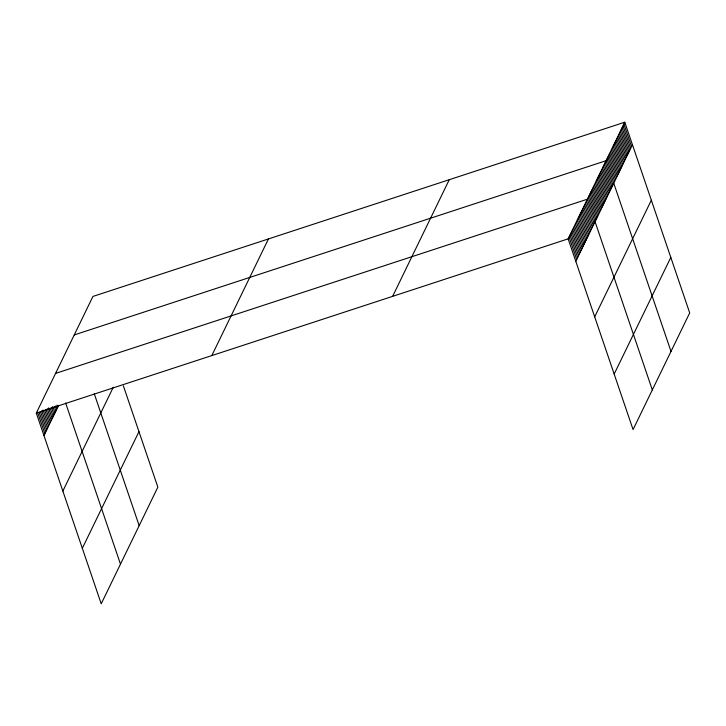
<?xml version="1.0" encoding="UTF-8"?>
<svg xmlns="http://www.w3.org/2000/svg" width="726" height="726" viewBox="0 0 726 726"><rect width="100%" height="100%" fill="white"/><g stroke="black" fill="none" stroke-linecap="round" stroke-linejoin="round"><path stroke-width="1.09" d="M123.384 385.878L157.86 487.146L101.223 603.796L36.3 413.085L92.937 296.435L624.777 122.204L689.7 312.915L633.063 429.565L568.14 238.854L624.777 122.204M43.959 435.573L58.634 405.362M62.853 491.085L113.265 387.276M82.328 548.284L138.965 431.634M211.81 355.586L268.448 238.936M392.63 296.344L449.267 179.703M575.8 261.342L632.437 144.701M594.694 316.863L651.331 200.213M614.169 374.053L670.806 257.403M74.252 334.931L606.083 160.7L671.005 351.411M55.557 373.418L587.398 199.196L652.32 389.907M36.3 413.085L568.14 238.854M623.888 124.037L631.547 146.534M622.999 125.87L630.649 148.367M622.109 127.703L629.76 150.2M621.22 129.537L628.87 152.033M620.322 131.37L627.981 153.867M619.432 133.203L627.092 155.7M618.543 135.036L626.202 157.533M617.654 136.869L625.313 159.366M616.764 138.702L624.424 161.199M615.875 140.535L623.534 163.032M614.986 142.369L622.645 164.866M614.096 144.202L621.755 166.699M613.207 146.035L620.866 168.523M612.317 147.868L619.977 170.356M611.428 149.701L619.078 172.189M610.539 151.534L618.189 174.022M609.649 153.368L617.3 175.855M608.751 155.201L616.41 177.689M607.862 157.034L615.521 179.522M606.972 158.867L614.632 181.355M605.194 162.533L612.853 185.021M604.304 164.366L611.964 186.854M603.415 166.2L611.074 188.687M602.526 168.033L610.185 190.521M601.636 169.866L609.295 192.354M600.747 171.699L608.406 194.187M599.857 173.532L607.517 196.02M598.968 175.365L606.618 197.853M598.079 177.198L605.729 199.686M597.189 179.032L604.84 201.519M596.291 180.865L603.95 203.353M595.402 182.698L603.061 205.186M594.512 184.531L602.172 207.019M593.623 186.364L601.282 208.852M592.734 188.197L600.393 210.685M591.844 190.03L599.504 212.518M590.955 191.864L598.614 214.351M590.066 193.697L597.725 216.185M589.176 195.53L596.836 218.018M588.287 197.363L595.946 219.851M586.481 201.084L594.131 223.572M585.564 202.971L593.215 225.459M584.648 204.859L592.298 227.347M583.731 206.747L591.381 229.244M582.806 208.634L590.465 231.131M581.889 210.522L589.548 233.019M580.972 212.409L588.632 234.906M580.056 214.297L587.715 236.794M579.139 216.194L586.799 238.682M578.223 218.081L585.882 240.569M577.306 219.969L584.965 242.457M576.39 221.857L584.049 244.344M575.473 223.744L583.132 246.241M574.556 225.632L582.216 248.129M573.64 227.519L581.299 250.016M572.723 229.407L580.383 251.904M571.807 231.295L579.466 253.791M570.89 233.182L578.549 255.679M569.974 235.079L577.633 257.567M569.057 236.966L576.716 259.454M94.271 393.755L139.174 525.642M65.621 402.984L120.48 564.138M56.982 405.108L57.708 407.25M55.702 405.925L56.791 409.137M54.423 406.741L55.875 411.025M52.771 406.487L54.958 412.912M51.492 407.304L54.042 414.8M50.212 408.121L53.125 416.688M48.56 407.867L52.208 418.575M47.281 408.684L51.292 420.463M46.001 409.5L50.375 422.35M44.722 410.317L49.459 424.247M43.07 410.063L48.542 426.135M41.79 410.88L47.626 428.022M40.511 411.696L46.709 429.91M39.231 412.522L45.792 431.798M37.58 412.268L44.876 433.685"/></g></svg>
